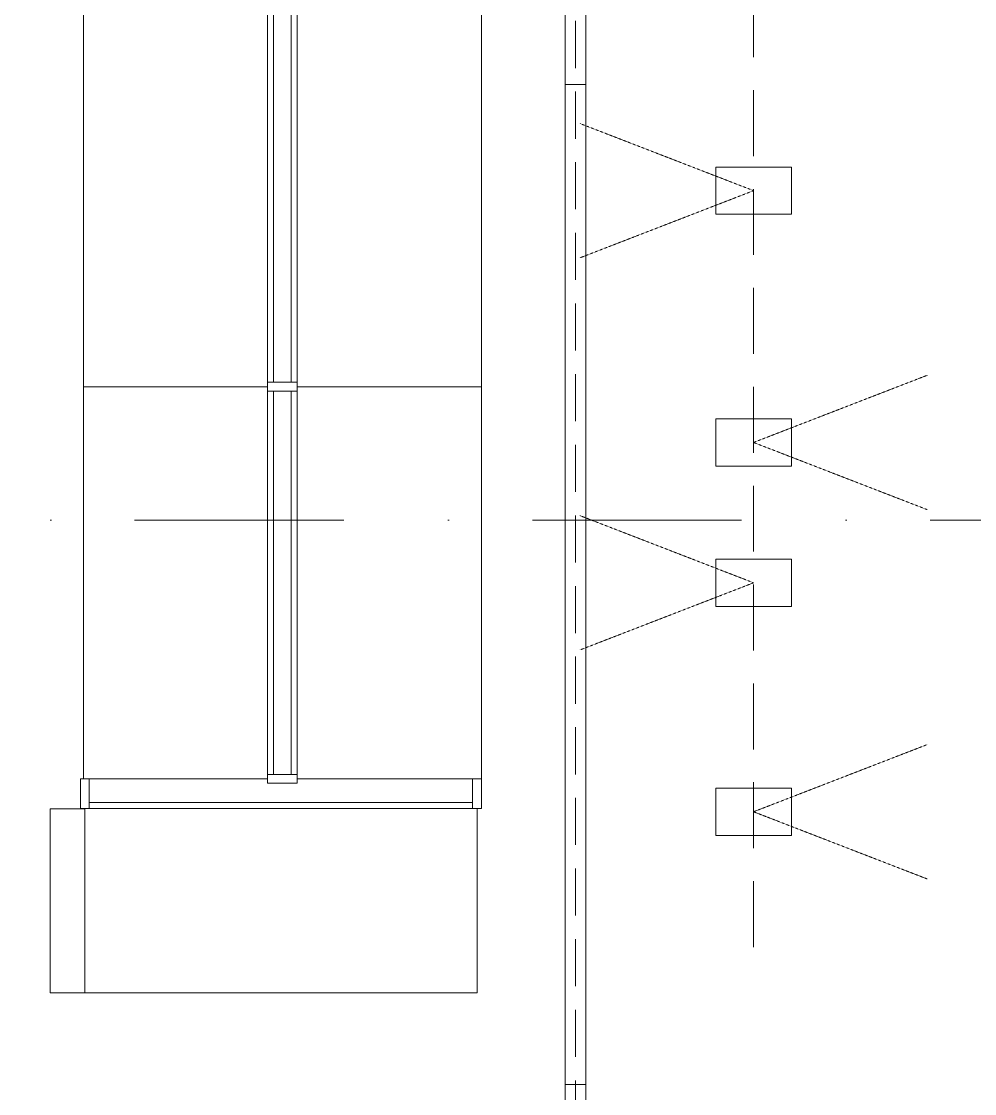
# Model space of a CAD drawing. Header units: millimetres. Extents: x -164867 to 807677, y -316775 to 513985.
# Drawn here: x 283470 to 286683, y 498529 to 502144 of the extents above; entities that cross this region are included whole.
import ezdxf

# ---------------------------------------------------------------- set-up
doc = ezdxf.new("R2010")
doc.units = ezdxf.units.MM
for name, pattern in [('CENTER2', [28.575, 19.05, -3.175, 3.175, -3.175]), ('EVENDASH', [0.25, 0.125, -0.125]), ('HIDDEN2', [4.7625, 3.175, -1.5875]), ('А_Штрихпунктирная', [1340.555525, 705.555534, -352.777767, 0, -282.222223])]:
    doc.linetypes.add(name, pattern=pattern)
for name, color, linetype, lineweight in [('00_asys', 7, 'CENTER2', 13), ('INT_2_Sviesa_SAB_GENERALINIS SALES', 1, 'Continuous', 18), ('INT_2_Sviesa_SAB_PROZEKTORIAI', 1, 'Continuous', 18), ('TECHNO', 7, 'Continuous', 15)]:
    doc.layers.add(name, color=color, linetype=linetype, lineweight=lineweight)

# ---------------------------------------------------------------- blocks, each defined once
blk = doc.blocks.new('1.33m stelazs')
at = {"transparency": 33554669}
for points in [[(15602, 11320), (15602, 11420), (15632, 11420), (15632, 11320), (15602, 11320)], [(16954, 11320), (16954, 11420), (16924, 11420), (16924, 11320), (16954, 11320)], [(15617, 11320), (15617, 10699), (16939, 10699), (16939, 11320), (15617, 11320)], [(16924, 11340), (15632, 11340)]]:
    blk.add_lwpolyline(points, dxfattribs=at)
blk = doc.blocks.new('TECHNOLOGIJA Garmatnaya')
at = {"layer": 'TECHNO', "transparency": 33554687}
blk.add_lwpolyline([(36528.7, 40906.5), (36645.8, 40906.5), (36645.8, 41526.5), (36528.7, 41526.5)], close=True, dxfattribs=at)
at = {"layer": 'TECHNO', "transparency": 33554687, "xscale": -1, "rotation": 270}
for p in [(25941.8, 27332.5), (25941.8, 26010.5)]:
    blk.add_blockref('1.33m stelazs', p, dxfattribs=at)
at = {"layer": 'TECHNO', "transparency": 33554687, "rotation": 90}
for p in [(48681.8, 27332.5), (48681.8, 26010.5)]:
    blk.add_blockref('1.33m stelazs', p, dxfattribs=at)
at = {"layer": 'TECHNO', "transparency": 33554687, "xscale": -1}
blk.add_blockref('1.33m stelazs', (53584.8, 30207.5), dxfattribs=at)
blk = doc.blocks.new('Sviestuvas 3372mm')
at = {"transparency": 33554687}
blk.add_lwpolyline([(-1686, -35), (1686, -35), (1686, 35), (-1686, 35)], close=True, dxfattribs=at)
blk = doc.blocks.new('GEN SVIESTUVAI Garmatnaya')
at = {"layer": 'INT_2_Sviesa_SAB_GENERALINIS SALES', "linetype": 'HIDDEN2', "lineweight": 13, "ltscale": 50, "transparency": 33554687}
blk.add_line((38300, 3304.5), (38300, 47540.5), dxfattribs=at)
at = {"layer": 'INT_2_Sviesa_SAB_GENERALINIS SALES', "transparency": 33554687, "rotation": 90}
for p in [(38300, 45654.5), (38300, 42282.5), (38300, 38910.5)]:
    blk.add_blockref('Sviestuvas 3372mm', p, dxfattribs=at)
blk = doc.blocks.new('Sviestuvas prozektorius')
at = {"linetype": 'EVENDASH', "lineweight": 0, "ltscale": 2.5, "transparency": 33554687}
blk.add_lwpolyline([(-585.6, 226.6), (0, 0), (-585.6, -226.6)], dxfattribs=at)
at = {"transparency": 33554687}
blk.add_lwpolyline([(-127.6, -79.6), (-127.6, 79.6), (127.6, 79.6), (127.6, -79.6)], close=True, dxfattribs=at)
blk = doc.blocks.new('*U357')
at = {"layer": 'INT_2_Sviesa_SAB_PROZEKTORIAI', "linetype": 'HIDDEN2', "ltscale": 80, "transparency": 33554687, "xscale": -1, "rotation": 270}
blk.add_blockref('Sviestuvas prozektorius', (0, 229), dxfattribs=at)
blk = doc.blocks.new('PROZEKTORIAI Garmatnaya')
at = {"layer": 'INT_2_Sviesa_SAB_PROZEKTORIAI', "linetype": 'HIDDEN2', "ltscale": 70, "transparency": 33554687}
blk.add_lwpolyline([(38900, 48950), (38900, 40950)], dxfattribs=at)
at = {"layer": 'INT_2_Sviesa_SAB_PROZEKTORIAI', "color": 0, "linetype": 'ByBlock', "lineweight": -2, "transparency": 16777216, "xscale": -1, "rotation": 270}
for p in [(38671, 43610.5), (38671, 42288.5)]:
    blk.add_blockref('*U357', p, dxfattribs=at)
at = {"layer": 'INT_2_Sviesa_SAB_PROZEKTORIAI', "color": 0, "linetype": 'ByBlock', "lineweight": -2, "transparency": 16777216, "rotation": 90}
for p in [(39129, 42761.6), (39129, 41516.5)]:
    blk.add_blockref('*U357', p, dxfattribs=at)
blk = doc.blocks.new('OSI Garmatnaya')
at = {"layer": '00_asys', "linetype": 'А_Штрихпунктирная', "transparency": 33554687}
blk.add_lwpolyline([(-6087.31, 42500), (59815.7, 42500)], dxfattribs=at)

msp = doc.modelspace()

# ---------------------------------------------------------------- block references
at = {"layer": 'TECHNO', "transparency": 33554687}
msp.add_blockref('TECHNOLOGIJA Garmatnaya', (247038.21, 457962.73), dxfattribs=at)

# ---------------------------------------------------------------- next in the draw order: block references
at = {"layer": 'INT_2_Sviesa_SAB_GENERALINIS SALES', "linetype": 'CENTER2', "lineweight": 25, "ltscale": 200, "transparency": 33554687}
msp.add_blockref('GEN SVIESTUVAI Garmatnaya', (247038.21, 457962.73), dxfattribs=at)

# ---------------------------------------------------------------- next in the draw order: block references
at = {"layer": 'INT_2_Sviesa_SAB_PROZEKTORIAI', "transparency": 33554687}
msp.add_blockref('PROZEKTORIAI Garmatnaya', (247038.21, 457962.73), dxfattribs=at)

# ---------------------------------------------------------------- next in the draw order: block references
at = {"layer": '00_asys', "linetype": 'CENTER2', "lineweight": 25, "ltscale": 200, "transparency": 33554687}
msp.add_blockref('OSI Garmatnaya', (247038.21, 457962.73), dxfattribs=at)

doc.saveas('drawing.dxf')
